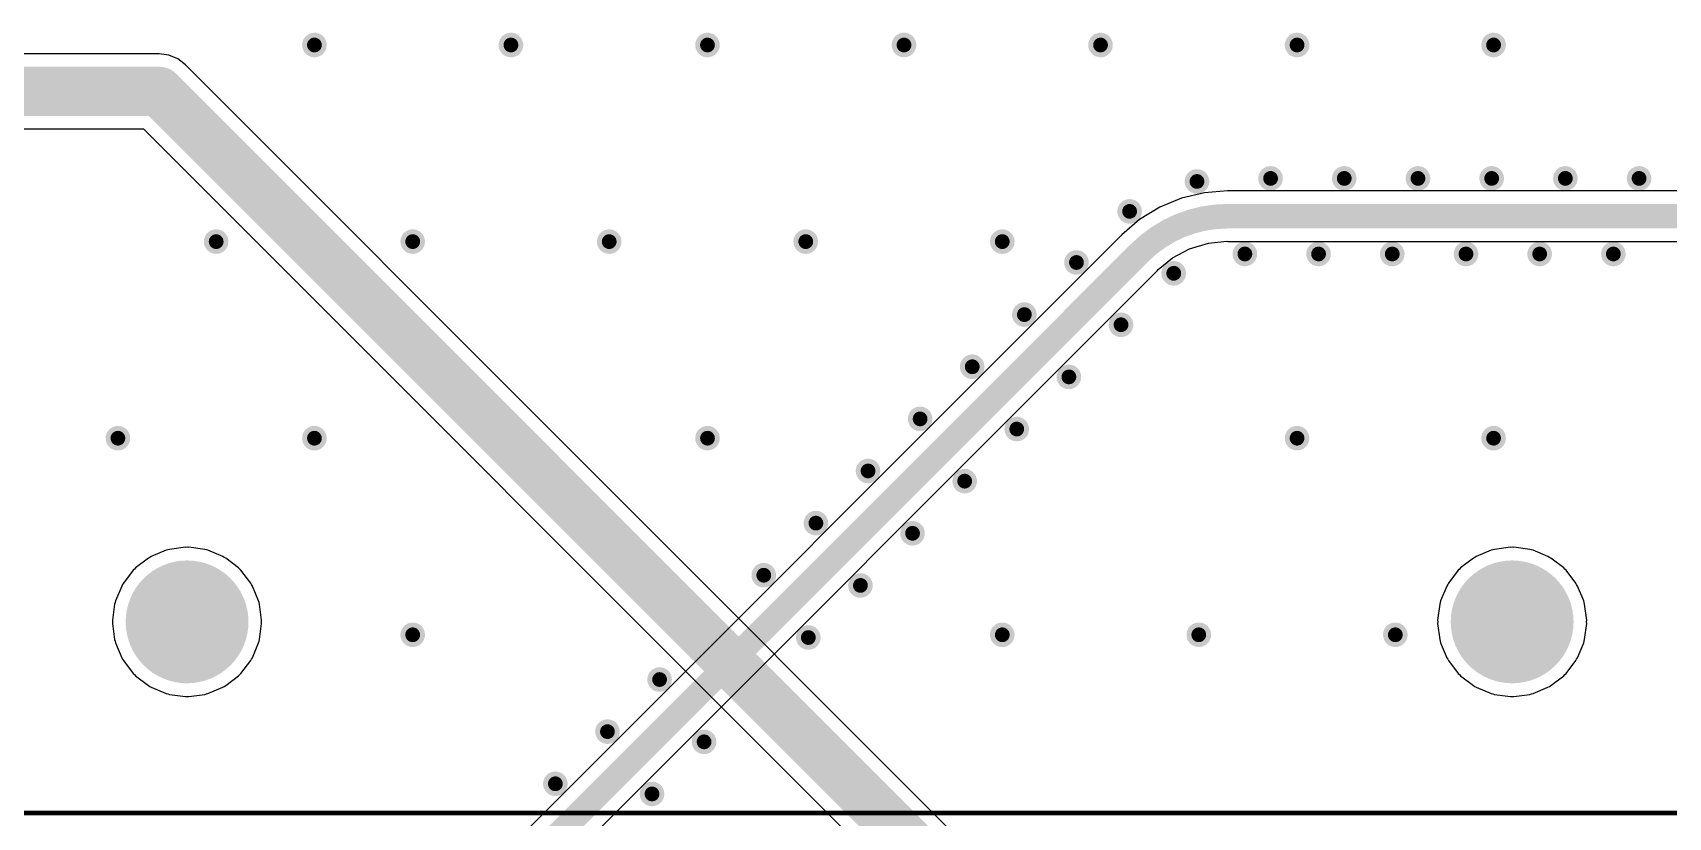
# Model space of a CAD drawing. Header units: millimetres. Extents: x 56 to 179, y 42 to 122.
# Drawn here: x 98.27 to 131.56, y 60.29 to 76.25 of the extents above; entities that cross this region are included whole.
import ezdxf

# ---------------------------------------------------------------- set-up
doc = ezdxf.new("R2010")
doc.units = ezdxf.units.MM
for name, color, linetype in [('BottomLayer', 5, 'Continuous'), ('BottomSolder', 6, 'Continuous'), ('MultiLayer', 9, 'Continuous'), ('PadHoleLayer', 156, 'Continuous'), ('TopLayer', 1, 'Continuous'), ('TopOverlay', 2, 'Continuous'), ('TopSolder', 216, 'Continuous'), ('ViaHoleLayer', 16, 'Continuous')]:
    doc.layers.add(name, color=color, linetype=linetype)

# ---------------------------------------------------------------- blocks, each defined once
blk = doc.blocks.new('BATTHOLDER_9V_BH9V_PC_ND_13')
at = {"layer": 'BottomLayer', "const_width": 0.762}
for points in [[(-19.666, 11.175, 1), (-18.904, 11.175, 1)], [(7.304, 11.175, 1), (8.066, 11.175, 1)]]:
    blk.add_lwpolyline(points, format="xyb", close=True, dxfattribs=at)
at = {"layer": 'BottomSolder', "const_width": 0.864}
for points in [[(-19.717, 11.175, 1), (-18.853, 11.175, 1)], [(7.253, 11.175, 1), (8.117, 11.175, 1)]]:
    blk.add_lwpolyline(points, format="xyb", close=True, dxfattribs=at)
at = {"layer": 'MultiLayer', "const_width": 0.762}
for points in [[(-19.666, 11.175, 1), (-18.904, 11.175, 1)], [(7.304, 11.175, 1), (8.066, 11.175, 1)]]:
    blk.add_lwpolyline(points, format="xyb", close=True, dxfattribs=at)
at = {"layer": 'PadHoleLayer', "const_width": 1.25}
for points in [[(-19.91, 11.175, 1), (-18.66, 11.175, 1)], [(7.06, 11.175, 1), (8.31, 11.175, 1)]]:
    blk.add_lwpolyline(points, format="xyb", close=True, dxfattribs=at)
at = {"layer": 'TopLayer', "const_width": 0.762}
for points in [[(-19.666, 11.175, 1), (-18.904, 11.175, 1)], [(7.304, 11.175, 1), (8.066, 11.175, 1)]]:
    blk.add_lwpolyline(points, format="xyb", close=True, dxfattribs=at)
at = {"layer": 'TopOverlay', "const_width": 0.1}
blk.add_lwpolyline([(21.526, 15.064), (-33.076, 15.064)], dxfattribs=at)
at = {"layer": 'TopSolder', "const_width": 0.864}
for points in [[(-19.717, 11.175, 1), (-18.853, 11.175, 1)], [(7.253, 11.175, 1), (8.117, 11.175, 1)]]:
    blk.add_lwpolyline(points, format="xyb", close=True, dxfattribs=at)

msp = doc.modelspace()

# ---------------------------------------------------------------- linework, layer by layer
at = {"layer": 'BottomLayer'}
for p, q in [((100.838, 75.818), (97.408, 75.818)), ((101.035, 75.792), (100.838, 75.818)), ((101.218, 75.716), (101.035, 75.792)), ((101.376, 75.595), (101.218, 75.716)), ((124.555, 52.415), (101.376, 75.595)), ((97.408, 74.296), (100.523, 74.296)), ((100.523, 74.296), (123.702, 51.117)), ((100.679, 65.594), (100.65, 65.575)), ((100.983, 65.72), (100.679, 65.594)), ((101.016, 65.727), (100.983, 65.72)), ((101.048, 65.738), (101.016, 65.727)), ((101.374, 65.781), (101.048, 65.738)), ((101.391, 65.779), (101.374, 65.781)), ((101.408, 65.783), (101.391, 65.779)), ((101.425, 65.779), (101.408, 65.783)), ((101.442, 65.781), (101.425, 65.779)), ((101.768, 65.738), (101.442, 65.781)), ((101.8, 65.727), (101.768, 65.738)), ((101.833, 65.72), (101.8, 65.727)), ((102.137, 65.594), (101.833, 65.72)), ((102.166, 65.575), (102.137, 65.594)), ((127.648, 65.594), (127.62, 65.575)), ((127.953, 65.72), (127.648, 65.594)), ((127.986, 65.727), (127.953, 65.72)), ((128.018, 65.738), (127.986, 65.727)), ((128.344, 65.781), (128.018, 65.738)), ((128.361, 65.779), (128.344, 65.781)), ((128.378, 65.783), (128.361, 65.779)), ((128.395, 65.779), (128.378, 65.783)), ((128.412, 65.781), (128.395, 65.779)), ((128.738, 65.738), (128.412, 65.781)), ((128.77, 65.727), (128.738, 65.738)), ((128.803, 65.72), (128.77, 65.727)), ((129.107, 65.594), (128.803, 65.72)), ((129.136, 65.575), (129.107, 65.594)), ((100.311, 65.312), (100.111, 65.051)), ((100.336, 65.334), (100.311, 65.312)), ((100.359, 65.36), (100.336, 65.334)), ((100.62, 65.56), (100.359, 65.36)), ((100.65, 65.575), (100.62, 65.56)), ((102.196, 65.56), (102.166, 65.575)), ((102.457, 65.36), (102.196, 65.56)), ((102.479, 65.334), (102.457, 65.36)), ((102.505, 65.312), (102.479, 65.334)), ((102.705, 65.051), (102.505, 65.312)), ((127.281, 65.312), (127.081, 65.051)), ((127.306, 65.334), (127.281, 65.312)), ((127.329, 65.36), (127.306, 65.334)), ((127.59, 65.56), (127.329, 65.36)), ((127.62, 65.575), (127.59, 65.56)), ((129.166, 65.56), (129.136, 65.575)), ((129.427, 65.36), (129.166, 65.56)), ((129.449, 65.334), (129.427, 65.36)), ((129.475, 65.312), (129.449, 65.334)), ((129.675, 65.051), (129.475, 65.312)), ((100.077, 64.992), (99.951, 64.688)), ((100.096, 65.021), (100.077, 64.992)), ((100.111, 65.051), (100.096, 65.021)), ((102.72, 65.021), (102.705, 65.051)), ((102.739, 64.992), (102.72, 65.021)), ((102.865, 64.688), (102.739, 64.992)), ((127.047, 64.992), (126.921, 64.688)), ((127.066, 65.021), (127.047, 64.992)), ((127.081, 65.051), (127.066, 65.021)), ((129.69, 65.021), (129.675, 65.051)), ((129.709, 64.992), (129.69, 65.021)), ((129.835, 64.688), (129.709, 64.992)), ((99.933, 64.623), (99.89, 64.297)), ((99.944, 64.655), (99.933, 64.623)), ((99.951, 64.688), (99.944, 64.655)), ((102.872, 64.655), (102.865, 64.688)), ((102.883, 64.623), (102.872, 64.655)), ((102.926, 64.297), (102.883, 64.623)), ((126.903, 64.623), (126.86, 64.297)), ((126.914, 64.655), (126.903, 64.623)), ((126.921, 64.688), (126.914, 64.655)), ((129.842, 64.655), (129.835, 64.688)), ((129.853, 64.623), (129.842, 64.655)), ((129.896, 64.297), (129.853, 64.623)), ((99.89, 64.297), (99.893, 64.263)), ((99.893, 64.263), (99.89, 64.229)), ((102.923, 64.263), (102.926, 64.297)), ((102.926, 64.229), (102.923, 64.263)), ((126.86, 64.297), (126.863, 64.263)), ((126.863, 64.263), (126.86, 64.229)), ((129.893, 64.263), (129.896, 64.297)), ((129.896, 64.229), (129.893, 64.263)), ((99.89, 64.229), (99.933, 63.903)), ((102.883, 63.903), (102.926, 64.229)), ((126.86, 64.229), (126.903, 63.903)), ((129.853, 63.903), (129.896, 64.229)), ((99.933, 63.903), (99.944, 63.871)), ((99.944, 63.871), (99.951, 63.838)), ((99.951, 63.838), (100.077, 63.533)), ((102.739, 63.533), (102.865, 63.838)), ((102.865, 63.838), (102.872, 63.871)), ((102.872, 63.871), (102.883, 63.903)), ((126.903, 63.903), (126.914, 63.871)), ((126.914, 63.871), (126.921, 63.838)), ((126.921, 63.838), (127.047, 63.533)), ((129.709, 63.533), (129.835, 63.838)), ((129.835, 63.838), (129.842, 63.871)), ((129.842, 63.871), (129.853, 63.903)), ((100.077, 63.533), (100.096, 63.505)), ((100.096, 63.505), (100.111, 63.475)), ((100.111, 63.475), (100.311, 63.214)), ((102.505, 63.214), (102.705, 63.475)), ((102.705, 63.475), (102.72, 63.505)), ((102.72, 63.505), (102.739, 63.533)), ((127.047, 63.533), (127.066, 63.505)), ((127.066, 63.505), (127.081, 63.475)), ((127.081, 63.475), (127.281, 63.214)), ((129.475, 63.214), (129.675, 63.475)), ((129.675, 63.475), (129.69, 63.505)), ((129.69, 63.505), (129.709, 63.533)), ((100.311, 63.214), (100.336, 63.191)), ((100.336, 63.191), (100.359, 63.166)), ((100.359, 63.166), (100.62, 62.966)), ((100.62, 62.966), (100.65, 62.951)), ((100.65, 62.951), (100.679, 62.932)), ((100.679, 62.932), (100.983, 62.806)), ((101.833, 62.806), (102.137, 62.932)), ((102.137, 62.932), (102.166, 62.951)), ((102.166, 62.951), (102.196, 62.966)), ((102.196, 62.966), (102.457, 63.166)), ((102.457, 63.166), (102.479, 63.191)), ((102.479, 63.191), (102.505, 63.214)), ((127.281, 63.214), (127.307, 63.191)), ((127.307, 63.191), (127.329, 63.166)), ((127.329, 63.166), (127.59, 62.966)), ((127.59, 62.966), (127.62, 62.951)), ((127.62, 62.951), (127.648, 62.932)), ((127.648, 62.932), (127.953, 62.806)), ((128.803, 62.806), (129.107, 62.932)), ((129.107, 62.932), (129.136, 62.951)), ((129.136, 62.951), (129.166, 62.966)), ((129.166, 62.966), (129.427, 63.166)), ((129.427, 63.166), (129.45, 63.191)), ((129.45, 63.191), (129.475, 63.214)), ((100.983, 62.806), (101.016, 62.799)), ((101.016, 62.799), (101.048, 62.788)), ((101.048, 62.788), (101.374, 62.745)), ((101.374, 62.745), (101.391, 62.747)), ((101.391, 62.747), (101.408, 62.743)), ((101.408, 62.743), (101.425, 62.747)), ((101.425, 62.747), (101.442, 62.745)), ((101.442, 62.745), (101.768, 62.788)), ((101.768, 62.788), (101.8, 62.799)), ((101.8, 62.799), (101.833, 62.806)), ((127.953, 62.806), (127.986, 62.799)), ((127.986, 62.799), (128.018, 62.788)), ((128.018, 62.788), (128.344, 62.745)), ((128.344, 62.745), (128.361, 62.747)), ((128.361, 62.747), (128.378, 62.743)), ((128.378, 62.743), (128.395, 62.747)), ((128.395, 62.747), (128.412, 62.745)), ((128.412, 62.745), (128.738, 62.788)), ((128.738, 62.788), (128.77, 62.799)), ((128.77, 62.799), (128.803, 62.806))]:
    msp.add_line(p, q, dxfattribs=at)
for points, const_width in [([(103.875, 76, 1), (104.125, 76, 1)], 0.25), ([(107.875, 76, 1), (108.125, 76, 1)], 0.25), ([(111.875, 76, 1), (112.125, 76, 1)], 0.25), ([(115.875, 76, 1), (116.125, 76, 1)], 0.25), ([(119.875, 76, 1), (120.125, 76, 1)], 0.25), ([(123.875, 76, 1), (124.125, 76, 1)], 0.25), ([(127.875, 76, 1), (128.125, 76, 1)], 0.25), ([(100.588, 75.057, 1), (101.088, 75.057, 1)], 0.5), ([(100.588, 75.057, 1), (101.088, 75.057, 1)], 0.5), ([(121.838, 73.224, 1), (122.088, 73.224, 1)], 0.25), ([(123.336, 73.286, 1), (123.586, 73.286, 1)], 0.25), ([(124.836, 73.286, 1), (125.086, 73.286, 1)], 0.25), ([(126.336, 73.286, 1), (126.586, 73.286, 1)], 0.25), ([(127.836, 73.286, 1), (128.086, 73.286, 1)], 0.25), ([(129.336, 73.286, 1), (129.586, 73.286, 1)], 0.25), ([(130.836, 73.286, 1), (131.086, 73.286, 1)], 0.25), ([(120.467, 72.615, 1), (120.717, 72.615, 1)], 0.25), ([(101.875, 72, 1), (102.125, 72, 1)], 0.25), ([(105.875, 72, 1), (106.125, 72, 1)], 0.25), ([(109.875, 72, 1), (110.125, 72, 1)], 0.25), ([(113.875, 72, 1), (114.125, 72, 1)], 0.25), ([(117.875, 72, 1), (118.125, 72, 1)], 0.25), ([(122.813, 71.748, 1), (123.063, 71.748, 1)], 0.25), ([(124.313, 71.748, 1), (124.563, 71.748, 1)], 0.25), ([(125.813, 71.748, 1), (126.063, 71.748, 1)], 0.25), ([(127.313, 71.748, 1), (127.563, 71.748, 1)], 0.25), ([(128.813, 71.748, 1), (129.063, 71.748, 1)], 0.25), ([(130.313, 71.748, 1), (130.563, 71.748, 1)], 0.25), ([(119.385, 71.575, 1), (119.635, 71.575, 1)], 0.25), ([(121.365, 71.355, 1), (121.615, 71.355, 1)], 0.25), ([(118.325, 70.515, 1), (118.575, 70.515, 1)], 0.25), ([(120.292, 70.308, 1), (120.542, 70.308, 1)], 0.25), ([(117.264, 69.454, 1), (117.514, 69.454, 1)], 0.25), ([(119.231, 69.247, 1), (119.481, 69.247, 1)], 0.25), ([(116.203, 68.393, 1), (116.453, 68.393, 1)], 0.25), ([(99.875, 68, 1), (100.125, 68, 1)], 0.25), ([(103.875, 68, 1), (104.125, 68, 1)], 0.25), ([(111.875, 68, 1), (112.125, 68, 1)], 0.25), ([(118.17, 68.186, 1), (118.42, 68.186, 1)], 0.25), ([(123.875, 68, 1), (124.125, 68, 1)], 0.25), ([(127.875, 68, 1), (128.125, 68, 1)], 0.25), ([(115.143, 67.333, 1), (115.393, 67.333, 1)], 0.25), ([(117.11, 67.126, 1), (117.36, 67.126, 1)], 0.25), ([(114.082, 66.272, 1), (114.332, 66.272, 1)], 0.25), ([(116.049, 66.065, 1), (116.299, 66.065, 1)], 0.25), ([(113.021, 65.212, 1), (113.271, 65.212, 1)], 0.25), ([(114.988, 65.004, 1), (115.238, 65.004, 1)], 0.25), ([(105.875, 64, 1), (106.125, 64, 1)], 0.25), ([(117.875, 64, 1), (118.125, 64, 1)], 0.25), ([(121.875, 64, 1), (122.125, 64, 1)], 0.25), ([(125.875, 64, 1), (126.125, 64, 1)], 0.25), ([(113.928, 63.944, 1), (114.178, 63.944, 1)], 0.25), ([(110.9, 63.09, 1), (111.15, 63.09, 1)], 0.25), ([(109.839, 62.03, 1), (110.089, 62.03, 1)], 0.25), ([(111.806, 61.822, 1), (112.056, 61.822, 1)], 0.25), ([(108.779, 60.969, 1), (109.029, 60.969, 1)], 0.25), ([(110.746, 60.762, 1), (110.996, 60.762, 1)], 0.25)]:
    msp.add_lwpolyline(points, format="xyb", close=True, dxfattribs=dict(at, const_width=const_width))
at = {"layer": 'BottomLayer', "const_width": 1}
for points in [[(96.647, 75.057), (100.838, 75.057)], [(100.838, 75.057), (124.24, 51.655)]]:
    msp.add_lwpolyline(points, dxfattribs=at)
at = {"layer": 'MultiLayer', "const_width": 0.25}
for points in [[(103.875, 76, 1), (104.125, 76, 1)], [(107.875, 76, 1), (108.125, 76, 1)], [(111.875, 76, 1), (112.125, 76, 1)], [(115.875, 76, 1), (116.125, 76, 1)], [(119.875, 76, 1), (120.125, 76, 1)], [(123.875, 76, 1), (124.125, 76, 1)], [(127.875, 76, 1), (128.125, 76, 1)], [(121.838, 73.224, 1), (122.088, 73.224, 1)], [(123.336, 73.286, 1), (123.586, 73.286, 1)], [(124.836, 73.286, 1), (125.086, 73.286, 1)], [(126.336, 73.286, 1), (126.586, 73.286, 1)], [(127.836, 73.286, 1), (128.086, 73.286, 1)], [(129.336, 73.286, 1), (129.586, 73.286, 1)], [(130.836, 73.286, 1), (131.086, 73.286, 1)], [(120.467, 72.615, 1), (120.717, 72.615, 1)], [(101.875, 72, 1), (102.125, 72, 1)], [(105.875, 72, 1), (106.125, 72, 1)], [(109.875, 72, 1), (110.125, 72, 1)], [(113.875, 72, 1), (114.125, 72, 1)], [(117.875, 72, 1), (118.125, 72, 1)], [(122.813, 71.748, 1), (123.063, 71.748, 1)], [(124.313, 71.748, 1), (124.563, 71.748, 1)], [(125.813, 71.748, 1), (126.063, 71.748, 1)], [(127.313, 71.748, 1), (127.563, 71.748, 1)], [(128.813, 71.748, 1), (129.063, 71.748, 1)], [(130.313, 71.748, 1), (130.563, 71.748, 1)], [(119.385, 71.575, 1), (119.635, 71.575, 1)], [(121.365, 71.355, 1), (121.615, 71.355, 1)], [(118.325, 70.515, 1), (118.575, 70.515, 1)], [(120.292, 70.308, 1), (120.542, 70.308, 1)], [(117.264, 69.454, 1), (117.514, 69.454, 1)], [(119.231, 69.247, 1), (119.481, 69.247, 1)], [(116.203, 68.393, 1), (116.453, 68.393, 1)], [(99.875, 68, 1), (100.125, 68, 1)], [(103.875, 68, 1), (104.125, 68, 1)], [(111.875, 68, 1), (112.125, 68, 1)], [(118.17, 68.186, 1), (118.42, 68.186, 1)], [(123.875, 68, 1), (124.125, 68, 1)], [(127.875, 68, 1), (128.125, 68, 1)], [(115.143, 67.333, 1), (115.393, 67.333, 1)], [(117.11, 67.126, 1), (117.36, 67.126, 1)], [(114.082, 66.272, 1), (114.332, 66.272, 1)], [(116.049, 66.065, 1), (116.299, 66.065, 1)], [(113.021, 65.212, 1), (113.271, 65.212, 1)], [(114.988, 65.004, 1), (115.238, 65.004, 1)], [(105.875, 64, 1), (106.125, 64, 1)], [(117.875, 64, 1), (118.125, 64, 1)], [(121.875, 64, 1), (122.125, 64, 1)], [(125.875, 64, 1), (126.125, 64, 1)], [(113.928, 63.944, 1), (114.178, 63.944, 1)], [(110.9, 63.09, 1), (111.15, 63.09, 1)], [(109.839, 62.03, 1), (110.089, 62.03, 1)], [(111.806, 61.822, 1), (112.056, 61.822, 1)], [(108.779, 60.969, 1), (109.029, 60.969, 1)], [(110.746, 60.762, 1), (110.996, 60.762, 1)]]:
    msp.add_lwpolyline(points, format="xyb", close=True, dxfattribs=at)
at = {"layer": 'TopLayer'}
for p, q in [((122.114, 72.993), (121.648, 72.881)), ((122.587, 73.03), (122.114, 72.993)), ((122.591, 73.031), (122.587, 73.03)), ((148.299, 73.031), (122.591, 73.031)), ((121.205, 72.698), (120.796, 72.447)), ((121.648, 72.881), (121.205, 72.698)), ((120.796, 72.447), (120.435, 72.139)), ((120.432, 72.136), (103.511, 55.215)), ((120.435, 72.139), (120.432, 72.136)), ((121.813, 71.855), (122.195, 71.971)), ((122.195, 71.971), (122.568, 72.008)), ((122.568, 72.008), (122.591, 72.003)), ((122.591, 72.003), (148.299, 72.003)), ((121.172, 71.43), (121.462, 71.668)), ((121.462, 71.668), (121.813, 71.855)), ((104.237, 54.489), (121.158, 71.41)), ((121.158, 71.41), (121.172, 71.43)), ((100.679, 65.594), (100.65, 65.575)), ((100.983, 65.72), (100.679, 65.594)), ((101.016, 65.727), (100.983, 65.72)), ((101.048, 65.738), (101.016, 65.727)), ((101.374, 65.781), (101.048, 65.738)), ((101.391, 65.779), (101.374, 65.781)), ((101.408, 65.783), (101.391, 65.779)), ((101.425, 65.779), (101.408, 65.783)), ((101.442, 65.781), (101.425, 65.779)), ((101.768, 65.738), (101.442, 65.781)), ((101.8, 65.727), (101.768, 65.738)), ((101.833, 65.72), (101.8, 65.727)), ((102.137, 65.594), (101.833, 65.72)), ((102.166, 65.575), (102.137, 65.594)), ((127.648, 65.594), (127.62, 65.575)), ((127.953, 65.72), (127.648, 65.594)), ((127.986, 65.727), (127.953, 65.72)), ((128.018, 65.738), (127.986, 65.727)), ((128.344, 65.781), (128.018, 65.738)), ((128.361, 65.779), (128.344, 65.781)), ((128.378, 65.783), (128.361, 65.779)), ((128.395, 65.779), (128.378, 65.783)), ((128.412, 65.781), (128.395, 65.779)), ((128.738, 65.738), (128.412, 65.781)), ((128.77, 65.727), (128.738, 65.738)), ((128.803, 65.72), (128.77, 65.727)), ((129.107, 65.594), (128.803, 65.72)), ((129.136, 65.575), (129.107, 65.594)), ((100.311, 65.312), (100.111, 65.051)), ((100.336, 65.334), (100.311, 65.312)), ((100.359, 65.36), (100.336, 65.334)), ((100.62, 65.56), (100.359, 65.36)), ((100.65, 65.575), (100.62, 65.56)), ((102.196, 65.56), (102.166, 65.575)), ((102.457, 65.36), (102.196, 65.56)), ((102.479, 65.334), (102.457, 65.36)), ((102.505, 65.312), (102.479, 65.334)), ((102.705, 65.051), (102.505, 65.312)), ((127.281, 65.312), (127.081, 65.051)), ((127.306, 65.334), (127.281, 65.312)), ((127.329, 65.36), (127.306, 65.334)), ((127.59, 65.56), (127.329, 65.36)), ((127.62, 65.575), (127.59, 65.56)), ((129.166, 65.56), (129.136, 65.575)), ((129.427, 65.36), (129.166, 65.56)), ((129.449, 65.334), (129.427, 65.36)), ((129.475, 65.312), (129.449, 65.334)), ((129.675, 65.051), (129.475, 65.312)), ((100.077, 64.992), (99.951, 64.688)), ((100.096, 65.021), (100.077, 64.992)), ((100.111, 65.051), (100.096, 65.021)), ((102.72, 65.021), (102.705, 65.051)), ((102.739, 64.992), (102.72, 65.021)), ((102.865, 64.688), (102.739, 64.992)), ((127.047, 64.992), (126.921, 64.688)), ((127.066, 65.021), (127.047, 64.992)), ((127.081, 65.051), (127.066, 65.021)), ((129.69, 65.021), (129.675, 65.051)), ((129.709, 64.992), (129.69, 65.021)), ((129.835, 64.688), (129.709, 64.992)), ((99.933, 64.623), (99.89, 64.297)), ((99.944, 64.655), (99.933, 64.623)), ((99.951, 64.688), (99.944, 64.655)), ((102.872, 64.655), (102.865, 64.688)), ((102.883, 64.623), (102.872, 64.655)), ((102.926, 64.297), (102.883, 64.623)), ((126.903, 64.623), (126.86, 64.297)), ((126.914, 64.655), (126.903, 64.623)), ((126.921, 64.688), (126.914, 64.655)), ((129.842, 64.655), (129.835, 64.688)), ((129.853, 64.623), (129.842, 64.655)), ((129.896, 64.297), (129.853, 64.623)), ((99.89, 64.297), (99.893, 64.263)), ((99.893, 64.263), (99.89, 64.229)), ((102.923, 64.263), (102.926, 64.297)), ((102.926, 64.229), (102.923, 64.263)), ((126.86, 64.297), (126.863, 64.263)), ((126.863, 64.263), (126.86, 64.229)), ((129.893, 64.263), (129.896, 64.297)), ((129.896, 64.229), (129.893, 64.263)), ((99.89, 64.229), (99.933, 63.903)), ((102.883, 63.903), (102.926, 64.229)), ((126.86, 64.229), (126.903, 63.903)), ((129.853, 63.903), (129.896, 64.229)), ((99.933, 63.903), (99.944, 63.871)), ((99.944, 63.871), (99.951, 63.838)), ((99.951, 63.838), (100.077, 63.533)), ((102.739, 63.533), (102.865, 63.838)), ((102.865, 63.838), (102.872, 63.871)), ((102.872, 63.871), (102.883, 63.903)), ((126.903, 63.903), (126.914, 63.871)), ((126.914, 63.871), (126.921, 63.838)), ((126.921, 63.838), (127.047, 63.533)), ((129.709, 63.533), (129.835, 63.838)), ((129.835, 63.838), (129.842, 63.871)), ((129.842, 63.871), (129.853, 63.903)), ((100.077, 63.533), (100.096, 63.505)), ((100.096, 63.505), (100.111, 63.475)), ((100.111, 63.475), (100.311, 63.214)), ((102.505, 63.214), (102.705, 63.475)), ((102.705, 63.475), (102.72, 63.505)), ((102.72, 63.505), (102.739, 63.533)), ((127.047, 63.533), (127.066, 63.505)), ((127.066, 63.505), (127.081, 63.475)), ((127.081, 63.475), (127.281, 63.214)), ((129.475, 63.214), (129.675, 63.475)), ((129.675, 63.475), (129.69, 63.505)), ((129.69, 63.505), (129.709, 63.533)), ((100.311, 63.214), (100.336, 63.191)), ((100.336, 63.191), (100.359, 63.166)), ((100.359, 63.166), (100.62, 62.966)), ((100.62, 62.966), (100.65, 62.951)), ((100.65, 62.951), (100.679, 62.932)), ((100.679, 62.932), (100.983, 62.806)), ((101.833, 62.806), (102.137, 62.932)), ((102.137, 62.932), (102.166, 62.951)), ((102.166, 62.951), (102.196, 62.966)), ((102.196, 62.966), (102.457, 63.166)), ((102.457, 63.166), (102.479, 63.191)), ((102.479, 63.191), (102.505, 63.214)), ((127.281, 63.214), (127.307, 63.191)), ((127.307, 63.191), (127.329, 63.166)), ((127.329, 63.166), (127.59, 62.966)), ((127.59, 62.966), (127.62, 62.951)), ((127.62, 62.951), (127.648, 62.932)), ((127.648, 62.932), (127.953, 62.806)), ((128.803, 62.806), (129.107, 62.932)), ((129.107, 62.932), (129.136, 62.951)), ((129.136, 62.951), (129.166, 62.966)), ((129.166, 62.966), (129.427, 63.166)), ((129.427, 63.166), (129.45, 63.191)), ((129.45, 63.191), (129.475, 63.214)), ((100.983, 62.806), (101.016, 62.799)), ((101.016, 62.799), (101.048, 62.788)), ((101.048, 62.788), (101.374, 62.745)), ((101.374, 62.745), (101.391, 62.747)), ((101.391, 62.747), (101.408, 62.743)), ((101.408, 62.743), (101.425, 62.747)), ((101.425, 62.747), (101.442, 62.745)), ((101.442, 62.745), (101.768, 62.788)), ((101.768, 62.788), (101.8, 62.799)), ((101.8, 62.799), (101.833, 62.806)), ((127.953, 62.806), (127.986, 62.799)), ((127.986, 62.799), (128.018, 62.788)), ((128.018, 62.788), (128.344, 62.745)), ((128.344, 62.745), (128.361, 62.747)), ((128.361, 62.747), (128.378, 62.743)), ((128.378, 62.743), (128.395, 62.747)), ((128.395, 62.747), (128.412, 62.745)), ((128.412, 62.745), (128.738, 62.788)), ((128.738, 62.788), (128.77, 62.799)), ((128.77, 62.799), (128.803, 62.806))]:
    msp.add_line(p, q, dxfattribs=at)
at = {"layer": 'TopLayer', "const_width": 0.25}
for points in [[(103.875, 76, 1), (104.125, 76, 1)], [(107.875, 76, 1), (108.125, 76, 1)], [(111.875, 76, 1), (112.125, 76, 1)], [(115.875, 76, 1), (116.125, 76, 1)], [(119.875, 76, 1), (120.125, 76, 1)], [(123.875, 76, 1), (124.125, 76, 1)], [(127.875, 76, 1), (128.125, 76, 1)], [(121.838, 73.224, 1), (122.088, 73.224, 1)], [(123.336, 73.286, 1), (123.586, 73.286, 1)], [(124.836, 73.286, 1), (125.086, 73.286, 1)], [(126.336, 73.286, 1), (126.586, 73.286, 1)], [(127.836, 73.286, 1), (128.086, 73.286, 1)], [(129.336, 73.286, 1), (129.586, 73.286, 1)], [(130.836, 73.286, 1), (131.086, 73.286, 1)], [(120.467, 72.615, 1), (120.717, 72.615, 1)], [(122.466, 72.517, 1), (122.716, 72.517, 1)], [(122.466, 72.517, 1), (122.716, 72.517, 1)], [(101.875, 72, 1), (102.125, 72, 1)], [(105.875, 72, 1), (106.125, 72, 1)], [(109.875, 72, 1), (110.125, 72, 1)], [(113.875, 72, 1), (114.125, 72, 1)], [(117.875, 72, 1), (118.125, 72, 1)], [(120.67, 71.773, 1), (120.92, 71.773, 1)], [(120.67, 71.773, 1), (120.92, 71.773, 1)], [(122.813, 71.748, 1), (123.063, 71.748, 1)], [(124.313, 71.748, 1), (124.563, 71.748, 1)], [(125.813, 71.748, 1), (126.063, 71.748, 1)], [(127.313, 71.748, 1), (127.563, 71.748, 1)], [(128.813, 71.748, 1), (129.063, 71.748, 1)], [(130.313, 71.748, 1), (130.563, 71.748, 1)], [(119.385, 71.575, 1), (119.635, 71.575, 1)], [(121.365, 71.355, 1), (121.615, 71.355, 1)], [(118.325, 70.515, 1), (118.575, 70.515, 1)], [(120.292, 70.308, 1), (120.542, 70.308, 1)], [(117.264, 69.454, 1), (117.514, 69.454, 1)], [(119.231, 69.247, 1), (119.481, 69.247, 1)], [(116.203, 68.393, 1), (116.453, 68.393, 1)], [(99.875, 68, 1), (100.125, 68, 1)], [(103.875, 68, 1), (104.125, 68, 1)], [(111.875, 68, 1), (112.125, 68, 1)], [(118.17, 68.186, 1), (118.42, 68.186, 1)], [(123.875, 68, 1), (124.125, 68, 1)], [(127.875, 68, 1), (128.125, 68, 1)], [(115.143, 67.333, 1), (115.393, 67.333, 1)], [(117.11, 67.126, 1), (117.36, 67.126, 1)], [(114.082, 66.272, 1), (114.332, 66.272, 1)], [(116.049, 66.065, 1), (116.299, 66.065, 1)], [(113.021, 65.212, 1), (113.271, 65.212, 1)], [(114.988, 65.004, 1), (115.238, 65.004, 1)], [(105.875, 64, 1), (106.125, 64, 1)], [(117.875, 64, 1), (118.125, 64, 1)], [(121.875, 64, 1), (122.125, 64, 1)], [(125.875, 64, 1), (126.125, 64, 1)], [(113.928, 63.944, 1), (114.178, 63.944, 1)], [(110.9, 63.09, 1), (111.15, 63.09, 1)], [(109.839, 62.03, 1), (110.089, 62.03, 1)], [(111.806, 61.822, 1), (112.056, 61.822, 1)], [(108.779, 60.969, 1), (109.029, 60.969, 1)], [(110.746, 60.762, 1), (110.996, 60.762, 1)]]:
    msp.add_lwpolyline(points, format="xyb", close=True, dxfattribs=at)
at = {"layer": 'TopLayer', "const_width": 0.5}
msp.add_lwpolyline([(120.795, 71.773, -0.198912), (122.591, 72.517)], format="xyb", dxfattribs=at)
for points in [[(122.591, 72.517), (149.606, 72.517)], [(103.874, 54.852), (120.795, 71.773)]]:
    msp.add_lwpolyline(points, dxfattribs=at)
at = {"layer": 'ViaHoleLayer', "const_width": 0.15}
for points in [[(103.925, 76, 1), (104.075, 76, 1)], [(107.925, 76, 1), (108.075, 76, 1)], [(111.925, 76, 1), (112.075, 76, 1)], [(115.925, 76, 1), (116.075, 76, 1)], [(119.925, 76, 1), (120.075, 76, 1)], [(123.925, 76, 1), (124.075, 76, 1)], [(127.925, 76, 1), (128.075, 76, 1)], [(121.888, 73.224, 1), (122.038, 73.224, 1)], [(123.386, 73.286, 1), (123.536, 73.286, 1)], [(124.886, 73.286, 1), (125.036, 73.286, 1)], [(126.386, 73.286, 1), (126.536, 73.286, 1)], [(127.886, 73.286, 1), (128.036, 73.286, 1)], [(129.386, 73.286, 1), (129.536, 73.286, 1)], [(130.886, 73.286, 1), (131.036, 73.286, 1)], [(120.517, 72.615, 1), (120.667, 72.615, 1)], [(101.925, 72, 1), (102.075, 72, 1)], [(105.925, 72, 1), (106.075, 72, 1)], [(109.925, 72, 1), (110.075, 72, 1)], [(113.925, 72, 1), (114.075, 72, 1)], [(117.925, 72, 1), (118.075, 72, 1)], [(119.435, 71.575, 1), (119.585, 71.575, 1)], [(122.863, 71.748, 1), (123.013, 71.748, 1)], [(124.363, 71.748, 1), (124.513, 71.748, 1)], [(125.863, 71.748, 1), (126.013, 71.748, 1)], [(127.363, 71.748, 1), (127.513, 71.748, 1)], [(128.863, 71.748, 1), (129.013, 71.748, 1)], [(130.363, 71.748, 1), (130.513, 71.748, 1)], [(121.415, 71.355, 1), (121.565, 71.355, 1)], [(118.375, 70.515, 1), (118.525, 70.515, 1)], [(120.342, 70.308, 1), (120.492, 70.308, 1)], [(117.314, 69.454, 1), (117.464, 69.454, 1)], [(119.281, 69.247, 1), (119.431, 69.247, 1)], [(116.253, 68.393, 1), (116.403, 68.393, 1)], [(118.22, 68.186, 1), (118.37, 68.186, 1)], [(99.925, 68, 1), (100.075, 68, 1)], [(103.925, 68, 1), (104.075, 68, 1)], [(111.925, 68, 1), (112.075, 68, 1)], [(123.925, 68, 1), (124.075, 68, 1)], [(127.925, 68, 1), (128.075, 68, 1)], [(115.193, 67.333, 1), (115.343, 67.333, 1)], [(117.16, 67.126, 1), (117.31, 67.126, 1)], [(114.132, 66.272, 1), (114.282, 66.272, 1)], [(116.099, 66.065, 1), (116.249, 66.065, 1)], [(113.071, 65.212, 1), (113.221, 65.212, 1)], [(115.038, 65.004, 1), (115.188, 65.004, 1)], [(105.925, 64, 1), (106.075, 64, 1)], [(113.978, 63.944, 1), (114.128, 63.944, 1)], [(117.925, 64, 1), (118.075, 64, 1)], [(121.925, 64, 1), (122.075, 64, 1)], [(125.925, 64, 1), (126.075, 64, 1)], [(110.95, 63.09, 1), (111.1, 63.09, 1)], [(109.889, 62.03, 1), (110.039, 62.03, 1)], [(111.856, 61.822, 1), (112.006, 61.822, 1)], [(108.829, 60.969, 1), (108.979, 60.969, 1)], [(110.796, 60.762, 1), (110.946, 60.762, 1)]]:
    msp.add_lwpolyline(points, format="xyb", close=True, dxfattribs=at)

# ---------------------------------------------------------------- block references
at = {"rotation": 180}
msp.add_blockref('BATTHOLDER_9V_BH9V_PC_ND_13', (109.093, 75.438), dxfattribs=at)

doc.saveas('drawing.dxf')
